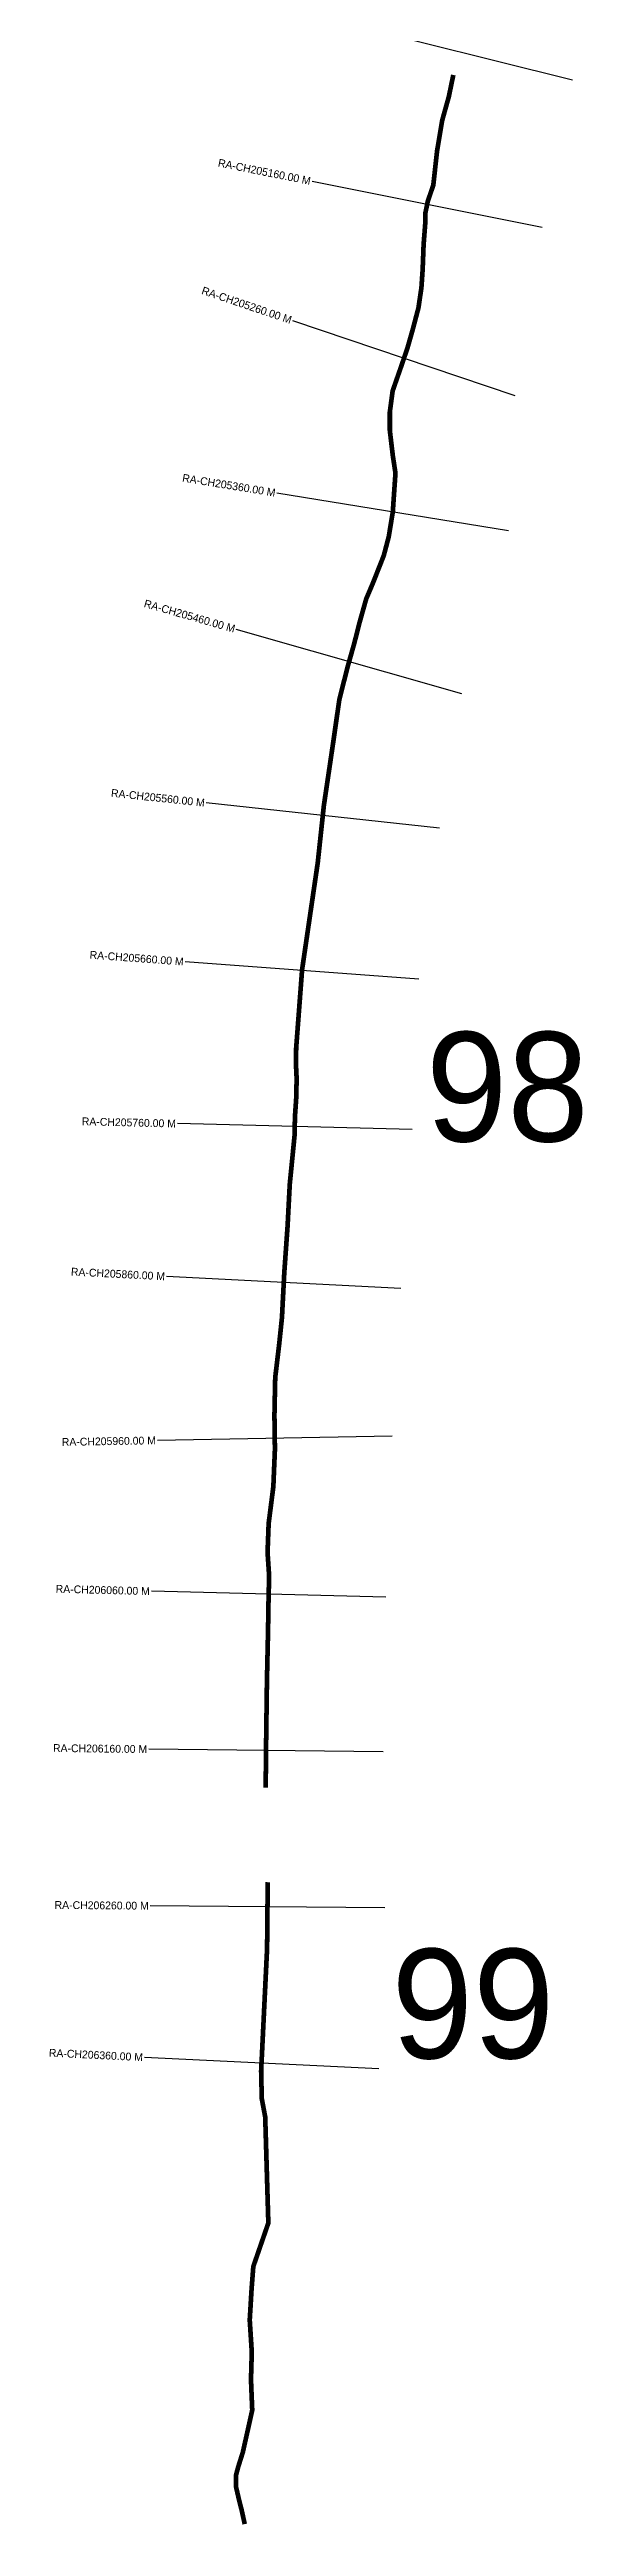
# Model space of a CAD drawing. Header units: metres. Extents: x 269105 to 279399, y 2078001 to 2090619.
# Drawn here: x 274706 to 275047, y 2078001 to 2079585 of the extents above; entities that cross this region are included whole.
import ezdxf
from ezdxf.enums import TextEntityAlignment as Align

# ---------------------------------------------------------------- set-up
doc = ezdxf.new("R2010")
doc.units = ezdxf.units.M
for name, color, linetype in [('CS', 134, 'Continuous'), ('CSMark', 210, 'Continuous'), ('NATURALLY PROTECTED', 3, 'Continuous')]:
    doc.layers.add(name, color=color, linetype=linetype)

msp = doc.modelspace()

# ---------------------------------------------------------------- linework, layer by layer
at = {"layer": 'CS'}
for p, q in [((275040.9, 2079565.4), (274895.4, 2079601.8)), ((275021.5, 2079471.2), (274874.4, 2079500.7)), ((275004.2, 2079363.6), (274862.1, 2079411.6)), ((275000, 2079277.2), (274851.9, 2079301.3)), ((274970.1, 2079172.9), (274825.9, 2079214.1)), ((274955.8, 2079087), (274806.7, 2079103.1)), ((274942.7, 2078990.4), (274793.2, 2079001.5)), ((274938.3, 2078894.3), (274788.3, 2078898)), ((274931.1, 2078792.6), (274781.3, 2078800.2)), ((274925.5, 2078698), (274775.5, 2078695.4)), ((274921.6, 2078595), (274771.6, 2078598.9)), ((274919.9, 2078496.1), (274769.9, 2078497.8)), ((274920.9, 2078396.3), (274770.9, 2078397.6)), ((274917, 2078293.4), (274767.2, 2078300.7))]:
    msp.add_line(p, q, dxfattribs=at)
at = {"layer": 'NATURALLY PROTECTED', "const_width": 3, "flags": 128}
for points in [[(274964.7, 2079568.8), (274961.8, 2079554.8), (274957.6, 2079539.8), (274954.3, 2079520.1), (274951.9, 2079498.3), (274948.4, 2079488.1), (274946.9, 2079480.8), (274946.7, 2079473.2), (274945.7, 2079460.3), (274945.1, 2079444.5), (274944.3, 2079432.7), (274942.4, 2079419.8), (274938.7, 2079405.8), (274935.3, 2079393.9), (274931.3, 2079382.2), (274925.9, 2079366.7), (274924.1, 2079353.2), (274924.1, 2079341.3), (274926, 2079325.3), (274927.7, 2079314.1), (274926.9, 2079302.5), (274926, 2079289.3), (274923.4, 2079273.4), (274920.2, 2079261.3), (274913.3, 2079243.8), (274909, 2079233.7), (274904.7, 2079218.4), (274901.3, 2079205), (274897.1, 2079190.2), (274891.8, 2079169.2), (274887.9, 2079142), (274881.9, 2079101.4), (274878, 2079064.9), (274868, 2078996.6), (274864.2, 2078946.4), (274864.2, 2078946.4), (274864.1, 2078935.3), (274864.1, 2078935.3), (274864.1, 2078935.3), (274864.5, 2078926.6), (274864.2, 2078913.9), (274863.4, 2078902.2), (274863.2, 2078890.7), (274862, 2078878.5), (274860.1, 2078859.3), (274858.7, 2078832.4), (274856.6, 2078802.7), (274855.1, 2078773.8), (274853.3, 2078756.6), (274850.8, 2078735.6), (274850.3, 2078711.4), (274850.6, 2078689.6), (274849.6, 2078665.8), (274846.6, 2078642.3), (274845.9, 2078623.7), (274846.9, 2078608.7), (274846.5, 2078592.1), (274846.2, 2078573), (274845.5, 2078541.5), (274845, 2078503.7), (274844.7, 2078473.3)], [(274846, 2078412.8), (274845.6, 2078370.3), (274841.8, 2078292.1), (274842.2, 2078274.3), (274844.4, 2078262.6), (274846.4, 2078194.8), (274836.8, 2078167), (274835.7, 2078152.8), (274834.5, 2078132.7), (274835.8, 2078112.4), (274835.3, 2078094.5), (274836.1, 2078075.1), (274830.1, 2078048.2), (274827.2, 2078039), (274825.8, 2078033.8), (274825.8, 2078025.7), (274827.8, 2078017.1), (274829.3, 2078011.3), (274831.3, 2078002.2)]]:
    msp.add_lwpolyline(points, dxfattribs=at)

# ---------------------------------------------------------------- texts
at = {"char_height": 70, "attachment_point": 1}
for s, insert in [('98', (274947.2, 2078956.6)), ('99', (274925.2, 2078370.1))]:
    msp.add_mtext_dynamic_manual_height_columns(s, width=95.172, gutter_width=1, heights=[0], dxfattribs=dict(at, insert=insert))
at = {"layer": 'CSMark'}
for s, rotation, p in [('RA-CH205160.00 M', 348.6432, (274873.4, 2079500.9)), ('RA-CH205260.00 M', 341.3102, (274861.1, 2079411.9)), ('RA-CH205360.00 M', 350.7384, (274850.9, 2079301.5)), ('RA-CH205460.00 M', 344.0383, (274825, 2079214.4)), ('RA-CH205560.00 M', 353.8643, (274805.7, 2079103.2)), ('RA-CH205660.00 M', 355.7378, (274792.2, 2079001.6)), ('RA-CH205760.00 M', 358.5761, (274787.3, 2078898)), ('RA-CH205860.00 M', 357.0713, (274780.3, 2078800.3)), ('RA-CH205960.00 M', 0.9902, (274774.5, 2078695.4)), ('RA-CH206060.00 M', 358.502, (274770.6, 2078598.9)), ('RA-CH206160.00 M', 359.3254, (274768.9, 2078497.9)), ('RA-CH206260.00 M', 359.496, (274769.9, 2078397.7)), ('RA-CH206360.00 M', 357.2205, (274766.2, 2078300.8))]:
    msp.add_text(s, height=5, rotation=rotation, dxfattribs=at).set_placement(p, align=Align.MIDDLE_RIGHT)

doc.saveas('drawing.dxf')
